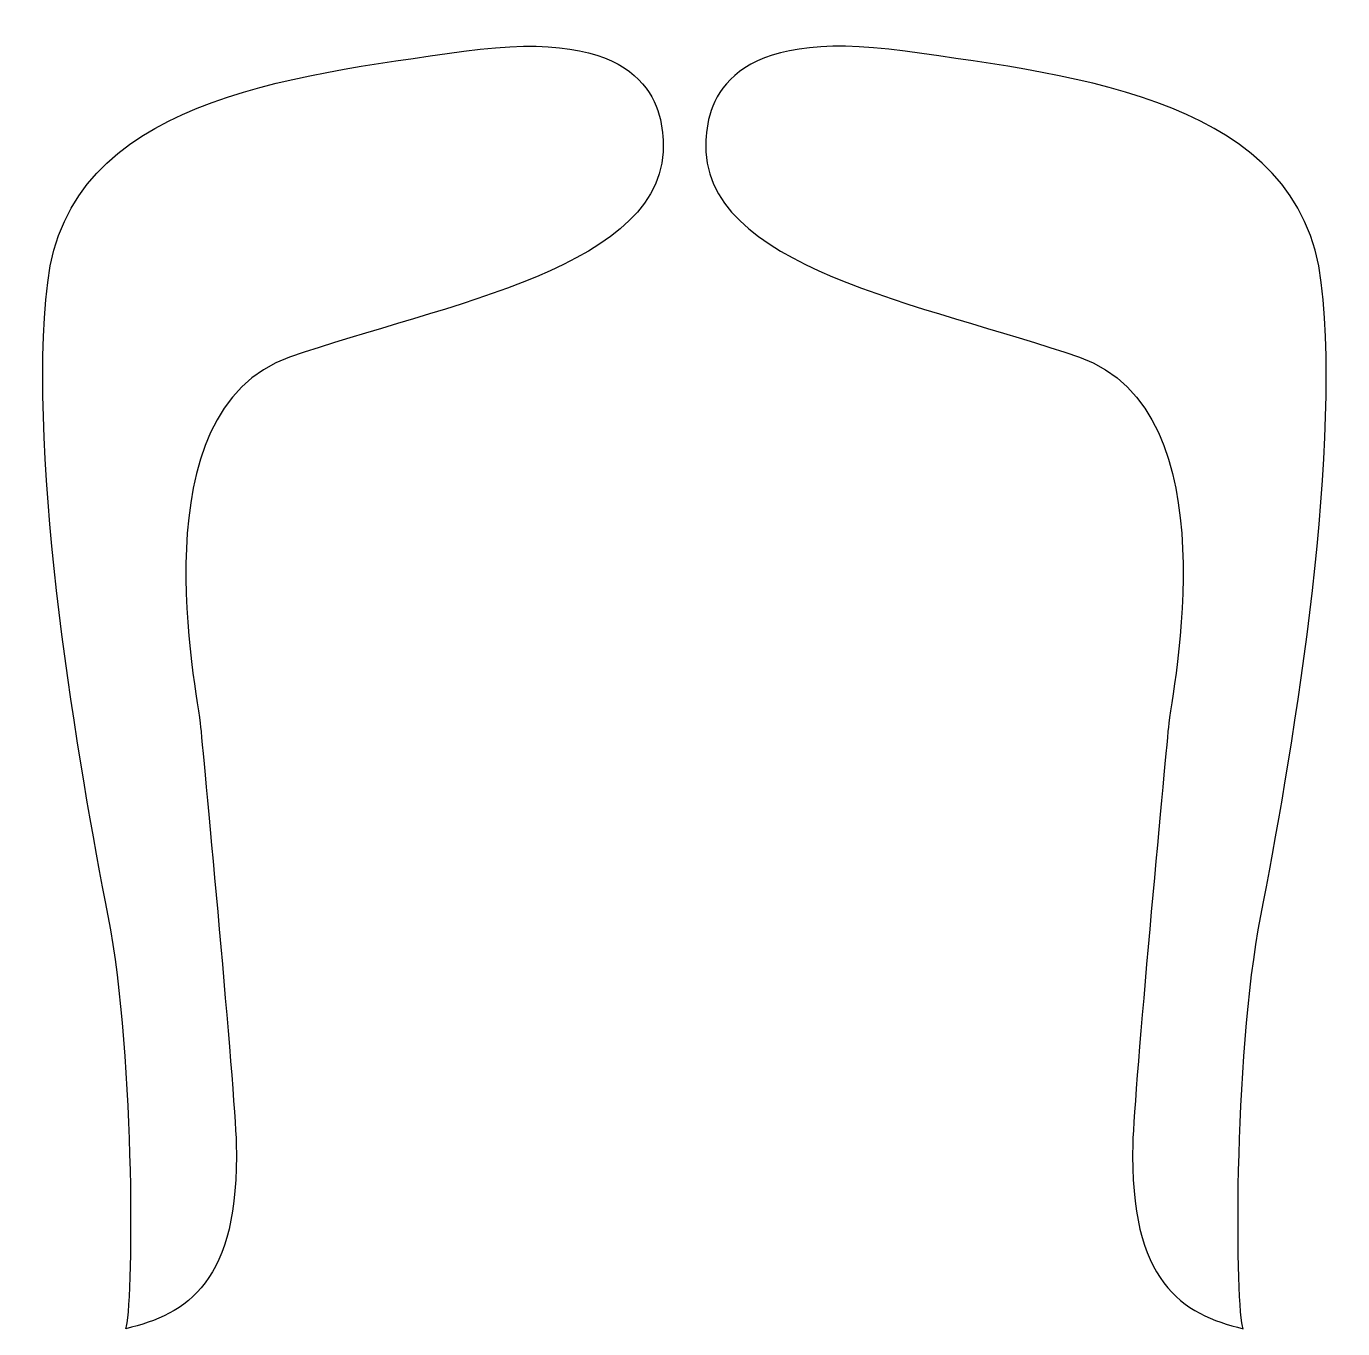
# Model space of a CAD drawing. Header units: centimetres. Extents: x -8.9 to 8.9, y -8.6 to 8.9.
import ezdxf

# ---------------------------------------------------------------- set-up
doc = ezdxf.new("R2010")
doc.units = ezdxf.units.CM
doc.header["$MEASUREMENT"] = 0
doc.layers.add('Camada 1', color=7, linetype='Continuous')

msp = doc.modelspace()

# ---------------------------------------------------------------- linework, layer by layer
at = {"layer": 'Camada 1'}
for points in [[(-0.28777, 7.37624), (-0.31751, 7.91165), (-0.5754, 8.91096), (-2.97353, 8.57525), (-2.97353, 8.57525), (-5.37164, 8.23958), (-8.29732, 7.90387), (-8.58503, 5.45783), (-8.58503, 5.45783), (-8.87274, 3.01181), (-8.15339, -1.11284), (-7.76969, -3.07917), (-7.76969, -3.07917), (-7.38602, -5.04563), (-7.43396, -8.40288), (-7.52985, -8.6427), (-7.52985, -8.6427), (-6.71454, -8.45082), (-5.99511, -8.01918), (-6.04305, -6.14866), (-6.04305, -6.14866), (-6.06152, -5.42788), (-6.47461, -1.03641), (-6.52263, -0.53727), (-6.52263, -0.53727), (-6.57065, -0.03827), (-7.38591, 3.73128), (-5.32362, 4.45068), (-5.32362, 4.45068), (-3.26132, 5.17004), (-0.19189, 5.64962), (-0.28777, 7.37624)], [(0.28777, 7.37624), (0.31751, 7.91165), (0.5754, 8.91096), (2.97353, 8.57525), (2.97353, 8.57525), (5.37166, 8.23955), (8.29732, 7.90387), (8.58502, 5.45782), (8.58502, 5.45782), (8.87273, 3.01177), (8.15338, -1.11287), (7.76971, -3.07917), (7.76971, -3.07917), (7.38601, -5.04563), (7.43398, -8.40288), (7.52987, -8.6427), (7.52987, -8.6427), (6.71456, -8.45082), (5.9951, -8.01918), (6.04307, -6.14866), (6.04307, -6.14866), (6.06154, -5.42788), (6.47463, -1.03641), (6.52268, -0.53727), (6.52268, -0.53727), (6.5707, -0.03827), (7.38596, 3.73128), (5.32367, 4.45068), (5.32367, 4.45068), (3.26138, 5.17008), (0.19186, 5.64962), (0.28777, 7.37624)]]:
    msp.add_open_spline(points, degree=3, knots=[0, 0, 0, 0, 0.11111111, 0.11111111, 0.11111111, 0.11111111, 0.22222222, 0.22222222, 0.22222222, 0.22222222, 0.33333333, 0.33333333, 0.33333333, 0.33333333, 0.44444444, 0.44444444, 0.44444444, 0.44444444, 0.55555556, 0.55555556, 0.55555556, 0.55555556, 0.66666667, 0.66666667, 0.66666667, 0.66666667, 0.77777778, 0.77777778, 0.77777778, 0.77777778, 1, 1, 1, 1], dxfattribs=at)

doc.saveas('drawing.dxf')
